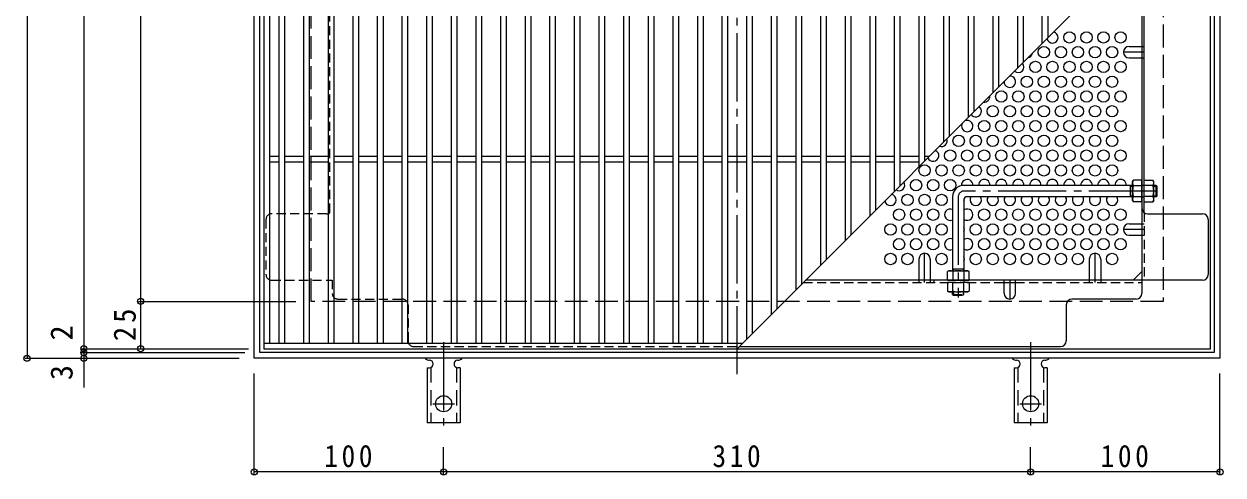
# Model space of a CAD drawing. Units: millimetres at full size, sheet at 1:4; some dimension numbers follow another scale. Extents: x -926 to 1052, y -789 to 724.
# Drawn here: x -913 to -280, y 18 to 256 of the extents above; entities that cross this region are included whole.
import ezdxf
from ezdxf.enums import TextEntityAlignment as Align

# ---------------------------------------------------------------- set-up
doc = ezdxf.new("R2010")
doc.units = ezdxf.units.MM
doc.header["$LTSCALE"] = 4
doc.header["$PDMODE"] = 32
doc.header["$PDSIZE"] = 3.2
for name, pattern in [('CHAIN1', [8, 5, -1, 1, -1]), ('CHAIN2', [12, 9, -1, 1, -1]), ('DASHED1', [1.8, 1.2, -0.6]), ('DASHED2', [3, 2, -1]), ('DASHED3', [4, 3, -1])]:
    doc.linetypes.add(name, pattern=pattern)
for name, color, linetype, lineweight in [('A-1', 3, 'Continuous', 9), ('A-2', 3, 'Continuous', 9), ('A-4', 7, 'Continuous', 9), ('A-6', 2, 'Continuous', 9), ('A-7', 2, 'Continuous', 9), ('A-8', 2, 'Continuous', 9), ('A-A', 3, 'Continuous', 9), ('A-B', 2, 'Continuous', 9)]:
    doc.layers.add(name, color=color, linetype=linetype, lineweight=lineweight)
doc.styles.add('ＭＳ ゴシック', font='')
doc.styles.get('ＭＳ ゴシック').set_extended_font_data('MS Gothic')

msp = doc.modelspace()

# ---------------------------------------------------------------- linework, layer by layer
at = {"layer": 'A-1', "color": 2}
for p, q in [((-788.713, 82.362), (-788.713, 586.362)), ((-284.713, 586.362), (-284.713, 82.362)), ((-284.713, 82.362), (-788.713, 82.362))]:
    msp.add_line(p, q, dxfattribs=at)
at = {"layer": 'A-1'}
for p, q in [((-327.913, 170.559), (-416.913, 170.559)), ((-328.913, 164.559), (-328.913, 170.559)), ((-328.913, 170.059), (-327.913, 170.059)), ((-328.913, 165.059), (-327.913, 165.059)), ((-315.413, 170.559), (-316.713, 170.559)), ((-316.713, 170.059), (-314.913, 170.059)), ((-316.713, 165.059), (-314.913, 165.059)), ((-315.413, 170.559), (-314.913, 170.059)), ((-315.413, 164.559), (-315.413, 170.559)), ((-422.913, 164.559), (-422.913, 125.559)), ((-416.913, 163.059), (-416.913, 125.559)), ((-327.913, 164.559), (-415.413, 164.559)), ((-315.413, 164.559), (-316.713, 164.559)), ((-422.913, 126.559), (-416.913, 126.559)), ((-422.413, 126.559), (-422.413, 125.559)), ((-417.413, 126.559), (-417.413, 125.559))]:
    msp.add_line(p, q, dxfattribs=at)
at = {"layer": 'A-1', "linetype": 'CHAIN2'}
for p, q in [((-314.913, 167.559), (-416.913, 167.559)), ((-419.913, 164.559), (-419.913, 111.326))]:
    msp.add_line(p, q, dxfattribs=at)
at = {"layer": 'A-1', "linetype": 'DASHED1'}
for p, q in [((-422.913, 113.059), (-422.913, 114.359)), ((-422.413, 114.359), (-422.413, 112.559)), ((-417.413, 114.359), (-417.413, 112.559)), ((-416.913, 113.059), (-416.913, 114.359)), ((-422.913, 113.059), (-416.913, 113.059)), ((-416.913, 113.059), (-417.413, 112.559))]:
    msp.add_line(p, q, dxfattribs=at)
at = {"layer": 'A-1', "color": 2}
msp.add_lwpolyline([(-791.713, 79.362), (-791.713, 589.362), (-281.713, 589.362), (-281.713, 79.362)], close=True, dxfattribs=at)
at = {"layer": 'A-1', "color": 2, "linetype": 'DASHED3'}
msp.add_lwpolyline([(-761.713, 109.362), (-761.713, 559.362), (-311.713, 559.362), (-311.713, 109.362)], close=True, dxfattribs=at)
at = {"layer": 'A-1'}
msp.add_lwpolyline([(-315.413, 164.559), (-314.913, 165.059), (-314.913, 170.059)], dxfattribs=at)
at = {"layer": 'A-1', "linetype": 'DASHED1'}
msp.add_lwpolyline([(-422.913, 113.059), (-422.413, 112.559), (-417.413, 112.559)], dxfattribs=at)
at = {"layer": 'A-1'}
for centre, radius in [((-416.913, 164.559), 6), ((-415.413, 163.059), 1.5)]:
    msp.add_arc(centre, radius, 90, 180, dxfattribs=at)
at = {"layer": 'A-1', "linetype": 'CHAIN2'}
msp.add_arc((-416.913, 164.559), 3, 90, 180, dxfattribs=at)
at = {"layer": 'A-2'}
for p, q in [((-786.713, 584.362), (-786.713, 84.362)), ((-783.713, 581.362), (-783.713, 87.362)), ((-778.713, 581.362), (-778.713, 87.362)), ((-775.713, 581.362), (-775.713, 87.362)), ((-765.713, 581.362), (-765.713, 87.362)), ((-762.713, 581.362), (-762.713, 87.362)), ((-752.713, 581.362), (-752.713, 87.362)), ((-749.713, 581.362), (-749.713, 87.362)), ((-739.713, 581.362), (-739.713, 87.362)), ((-736.713, 581.362), (-736.713, 87.362)), ((-726.713, 581.362), (-726.713, 87.362)), ((-723.713, 581.362), (-723.713, 87.362)), ((-713.713, 581.362), (-713.713, 87.362)), ((-710.713, 581.362), (-710.713, 87.362)), ((-700.713, 581.362), (-700.713, 87.362)), ((-697.713, 581.362), (-697.713, 87.362)), ((-687.713, 581.362), (-687.713, 87.362)), ((-684.713, 581.362), (-684.713, 87.362)), ((-674.713, 581.362), (-674.713, 87.362)), ((-671.713, 581.362), (-671.713, 87.362)), ((-661.713, 581.362), (-661.713, 87.362)), ((-658.713, 581.362), (-658.713, 87.362)), ((-648.713, 581.362), (-648.713, 87.362)), ((-645.713, 581.362), (-645.713, 87.362)), ((-635.713, 581.362), (-635.713, 87.362)), ((-632.713, 581.362), (-632.713, 87.362)), ((-622.713, 581.362), (-622.713, 87.362)), ((-619.713, 581.362), (-619.713, 87.362)), ((-609.713, 581.362), (-609.713, 87.362)), ((-606.713, 581.362), (-606.713, 87.362)), ((-596.713, 581.362), (-596.713, 87.362)), ((-593.713, 581.362), (-593.713, 87.362)), ((-583.713, 581.362), (-583.713, 87.362)), ((-580.713, 581.362), (-580.713, 87.362)), ((-570.713, 581.362), (-570.713, 87.362)), ((-567.713, 581.362), (-567.713, 87.362)), ((-557.713, 581.362), (-557.713, 87.362)), ((-554.713, 581.362), (-554.713, 87.362)), ((-544.713, 581.362), (-544.713, 87.362)), ((-541.713, 581.362), (-541.713, 87.362)), ((-531.713, 581.362), (-531.713, 89.362)), ((-528.713, 581.362), (-528.713, 92.362)), ((-518.713, 581.362), (-518.713, 102.362)), ((-515.713, 581.362), (-515.713, 105.362)), ((-505.713, 581.362), (-505.713, 115.362)), ((-502.713, 581.362), (-502.713, 118.362)), ((-492.713, 581.362), (-492.713, 128.362)), ((-489.713, 581.362), (-489.713, 131.362)), ((-479.713, 581.362), (-479.713, 141.362)), ((-476.713, 581.362), (-476.713, 144.362)), ((-466.713, 581.362), (-466.713, 154.362)), ((-463.713, 581.362), (-463.713, 157.362)), ((-453.713, 581.362), (-453.713, 167.362)), ((-450.713, 581.362), (-450.713, 170.362)), ((-440.713, 581.362), (-440.713, 180.362)), ((-437.713, 581.362), (-437.713, 183.362)), ((-427.713, 581.362), (-427.713, 193.362)), ((-424.713, 581.362), (-424.713, 196.362)), ((-414.713, 581.362), (-414.713, 206.362)), ((-411.713, 581.362), (-411.713, 209.362)), ((-401.713, 581.362), (-401.713, 219.362)), ((-398.713, 581.362), (-398.713, 222.362)), ((-388.713, 581.362), (-388.713, 232.362)), ((-385.713, 581.362), (-385.713, 235.362)), ((-375.713, 581.362), (-375.713, 245.362)), ((-372.713, 581.362), (-372.713, 248.362)), ((-536.713, 84.362), (-286.713, 334.362)), ((-778.713, 185.862), (-783.713, 185.862)), ((-765.713, 185.862), (-775.713, 185.862)), ((-752.713, 185.862), (-762.713, 185.862)), ((-739.713, 185.862), (-749.713, 185.862)), ((-726.713, 185.862), (-736.713, 185.862)), ((-713.713, 185.862), (-723.713, 185.862)), ((-700.713, 185.862), (-710.713, 185.862)), ((-687.713, 185.862), (-697.713, 185.862)), ((-674.713, 185.862), (-684.713, 185.862)), ((-661.713, 185.862), (-671.713, 185.862)), ((-648.713, 185.862), (-658.713, 185.862)), ((-635.713, 185.862), (-645.713, 185.862)), ((-622.713, 185.862), (-632.713, 185.862)), ((-609.713, 185.862), (-619.713, 185.862)), ((-596.713, 185.862), (-606.713, 185.862)), ((-583.713, 185.862), (-593.713, 185.862)), ((-570.713, 185.862), (-580.713, 185.862)), ((-557.713, 185.862), (-567.713, 185.862)), ((-544.713, 185.862), (-554.713, 185.862)), ((-531.713, 185.862), (-541.713, 185.862)), ((-518.713, 185.862), (-528.713, 185.862)), ((-505.713, 185.862), (-515.713, 185.862)), ((-492.713, 185.862), (-502.713, 185.862)), ((-479.713, 185.862), (-489.713, 185.862)), ((-466.713, 185.862), (-476.713, 185.862)), ((-453.713, 185.862), (-463.713, 185.862)), ((-440.713, 185.862), (-450.713, 185.862)), ((-435.213, 185.862), (-437.713, 185.862)), ((-778.713, 182.862), (-783.713, 182.862)), ((-765.713, 182.862), (-775.713, 182.862)), ((-752.713, 182.862), (-762.713, 182.862)), ((-739.713, 182.862), (-749.713, 182.862)), ((-726.713, 182.862), (-736.713, 182.862)), ((-713.713, 182.862), (-723.713, 182.862)), ((-700.713, 182.862), (-710.713, 182.862)), ((-687.713, 182.862), (-697.713, 182.862)), ((-674.713, 182.862), (-684.713, 182.862)), ((-661.713, 182.862), (-671.713, 182.862)), ((-648.713, 182.862), (-658.713, 182.862)), ((-635.713, 182.862), (-645.713, 182.862)), ((-622.713, 182.862), (-632.713, 182.862)), ((-609.713, 182.862), (-619.713, 182.862)), ((-596.713, 182.862), (-606.713, 182.862)), ((-583.713, 182.862), (-593.713, 182.862)), ((-570.713, 182.862), (-580.713, 182.862)), ((-557.713, 182.862), (-567.713, 182.862)), ((-544.713, 182.862), (-554.713, 182.862)), ((-531.713, 182.862), (-541.713, 182.862)), ((-518.713, 182.862), (-528.713, 182.862)), ((-505.713, 182.862), (-515.713, 182.862)), ((-492.713, 182.862), (-502.713, 182.862)), ((-479.713, 182.862), (-489.713, 182.862)), ((-466.713, 182.862), (-476.713, 182.862)), ((-453.713, 182.862), (-463.713, 182.862)), ((-440.713, 182.862), (-450.713, 182.862)), ((-786.713, 87.362), (-533.713, 87.362))]:
    msp.add_line(p, q, dxfattribs=at)
msp.add_lwpolyline([(-786.713, 84.362), (-286.713, 84.362), (-286.713, 584.362)], dxfattribs=at)
at = {"layer": 'A-4'}
for p, q in [((-911.713, 589.362), (-911.713, 79.362)), ((-881.713, 584.362), (-881.713, 84.362)), ((-851.713, 559.362), (-851.713, 109.362)), ((-852.913, 109.362), (-769.713, 109.362)), ((-851.713, 109.362), (-851.713, 84.362)), ((-882.913, 84.362), (-794.713, 84.362)), ((-882.913, 82.362), (-796.713, 82.362)), ((-881.713, 84.362), (-881.713, 82.362)), ((-881.713, 82.362), (-881.713, 63.842)), ((-912.913, 79.362), (-799.713, 79.362)), ((-791.713, 18.162), (-791.713, 71.362)), ((-281.713, 18.162), (-281.713, 71.362)), ((-691.713, 18.162), (-691.713, 32.43)), ((-381.713, 18.162), (-381.713, 32.43)), ((-691.713, 19.362), (-791.713, 19.362)), ((-381.713, 19.362), (-691.713, 19.362)), ((-281.713, 19.362), (-381.713, 19.362))]:
    msp.add_line(p, q, dxfattribs=at)
for p in [(-851.713, 109.362), (-881.713, 84.362), (-881.713, 82.362), (-851.713, 84.362), (-911.713, 79.362), (-881.713, 79.362), (-791.713, 19.362), (-691.713, 19.362), (-381.713, 19.362), (-281.713, 19.362)]:
    msp.add_point(p, dxfattribs=at)
at = {"layer": 'A-6'}
for centre in [(-361.213, 248.626), (-352.213, 248.626), (-343.213, 248.626), (-334.213, 248.626), (-374.713, 240.831), (-365.713, 240.831), (-356.713, 240.831), (-347.713, 240.831), (-338.713, 240.831), (-379.213, 233.037), (-370.213, 233.037), (-361.213, 233.037), (-352.213, 233.037), (-343.213, 233.037), (-334.213, 233.037), (-383.713, 225.243), (-374.713, 225.243), (-365.713, 225.243), (-356.713, 225.243), (-347.713, 225.243), (-338.713, 225.243), (-397.213, 217.449), (-388.213, 217.449), (-379.213, 217.449), (-370.213, 217.449), (-361.213, 217.449), (-352.213, 217.449), (-343.213, 217.449), (-334.213, 217.449), (-401.713, 209.655), (-392.713, 209.655), (-383.713, 209.655), (-374.713, 209.655), (-365.713, 209.655), (-356.713, 209.655), (-347.713, 209.655), (-338.713, 209.655), (-406.213, 201.86), (-397.213, 201.86), (-388.213, 201.86), (-379.213, 201.86), (-370.213, 201.86), (-361.213, 201.86), (-352.213, 201.86), (-343.213, 201.86), (-334.213, 201.86), (-419.713, 194.066), (-410.713, 194.066), (-401.713, 194.066), (-392.713, 194.066), (-383.713, 194.066), (-374.713, 194.066), (-365.713, 194.066), (-356.713, 194.066), (-347.713, 194.066), (-338.713, 194.066), (-424.213, 186.272), (-415.213, 186.272), (-406.213, 186.272), (-397.213, 186.272), (-388.213, 186.272), (-379.213, 186.272), (-370.213, 186.272), (-361.213, 186.272), (-352.213, 186.272), (-343.213, 186.272), (-334.213, 186.272), (-437.713, 178.478), (-428.713, 178.478), (-419.713, 178.478), (-410.713, 178.478), (-401.713, 178.478), (-392.713, 178.478), (-383.713, 178.478), (-374.713, 178.478), (-365.713, 178.478), (-356.713, 178.478), (-347.713, 178.478), (-338.713, 178.478), (-442.213, 170.683), (-433.213, 170.683), (-424.213, 170.683), (-446.713, 162.889), (-437.713, 162.889), (-428.713, 162.889), (-451.213, 155.095), (-442.213, 155.095), (-433.213, 155.095), (-406.213, 155.095), (-397.213, 155.095), (-388.213, 155.095), (-379.213, 155.095), (-370.213, 155.095), (-361.213, 155.095), (-352.213, 155.095), (-343.213, 155.095), (-334.213, 155.095), (-455.713, 147.301), (-446.713, 147.301), (-437.713, 147.301), (-428.713, 147.301), (-410.713, 147.301), (-401.713, 147.301), (-392.713, 147.301), (-383.713, 147.301), (-374.713, 147.301), (-365.713, 147.301), (-356.713, 147.301), (-347.713, 147.301), (-338.713, 147.301), (-451.213, 139.507), (-442.213, 139.507), (-433.213, 139.507), (-406.213, 139.507), (-397.213, 139.507), (-388.213, 139.507), (-379.213, 139.507), (-370.213, 139.507), (-361.213, 139.507), (-352.213, 139.507), (-343.213, 139.507), (-334.213, 139.507), (-455.713, 131.712), (-446.713, 131.712), (-428.713, 131.712), (-410.713, 131.712), (-401.713, 131.712), (-392.713, 131.712), (-383.713, 131.712), (-374.713, 131.712), (-365.713, 131.712), (-356.713, 131.712), (-338.713, 131.712)]:
    msp.add_circle(centre, 3, dxfattribs=at)
for centre, start, end in [((-370.213, 248.626), 193.18204, 76.81796), ((-388.213, 233.037), 227.36033, 42.63967), ((-383.713, 240.831), 279.84934, 350.15066), ((-392.713, 225.243), 177.66969, 92.33031), ((-406.213, 217.449), 262.55986, 7.44014), ((-410.713, 209.655), 215.39428, 54.60572), ((-415.213, 201.86), 154.38245, 115.61755), ((-428.713, 194.066), 248.67442, 21.32558), ((-433.213, 186.272), 202.98074, 67.01926), ((-451.213, 170.683), 236.1564, 33.8436), ((-446.713, 178.478), 314.50459, 321.90452), ((-415.213, 170.683), 357.61786, 185.06075), ((-406.213, 170.683), 357.61786, 182.38214), ((-397.213, 170.683), 357.61786, 182.38214), ((-388.213, 170.683), 357.61786, 182.38214), ((-379.213, 170.683), 357.61786, 182.38214), ((-370.213, 170.683), 357.61786, 182.38214), ((-361.213, 170.683), 357.61786, 182.38214), ((-352.213, 170.683), 357.61786, 182.38214), ((-343.213, 170.683), 357.61786, 182.38214), ((-334.213, 170.683), 357.61786, 182.38214), ((-455.713, 162.889), 189.34034, 80.65966), ((-419.713, 162.889), 338.96053, 14.11906), ((-410.713, 162.889), 146.18508, 33.81492), ((-401.713, 162.889), 146.18508, 33.81492), ((-392.713, 162.889), 146.18508, 33.81492), ((-383.713, 162.889), 146.18508, 33.81492), ((-374.713, 162.889), 146.18508, 33.81492), ((-365.713, 162.889), 146.18508, 33.81492), ((-356.713, 162.889), 146.18508, 33.81492), ((-347.713, 162.889), 146.18508, 33.81492), ((-338.713, 162.889), 146.18508, 33.81492), ((-424.213, 155.095), 64.32071, 295.67929), ((-415.213, 155.095), 235.48189, 124.51811), ((-419.713, 147.301), 338.96053, 21.03947), ((-424.213, 139.507), 64.32071, 295.67929), ((-415.213, 139.507), 235.48189, 124.51811), ((-419.713, 131.712), 338.96053, 21.03947)]:
    msp.add_arc(centre, 3, start, end, dxfattribs=at)
at = {"layer": 'A-7', "linetype": 'CHAIN2'}
msp.add_line((-536.713, 70.869), (-536.713, 334.362), dxfattribs=at)
at = {"layer": 'A-7', "linetype": 'DASHED1'}
for p, q in [((-751.713, 156.149), (-751.713, 316.255)), ((-322.913, 243.831), (-321.713, 243.831)), ((-322.913, 237.831), (-321.713, 237.831)), ((-321.713, 170.559), (-322.913, 170.559)), ((-321.713, 164.359), (-322.913, 164.359)), ((-785.516, 152.56), (-785.516, 123.559)), ((-753.513, 155.56), (-782.516, 155.56)), ((-321.713, 156.149), (-321.713, 120.552)), ((-322.913, 150.301), (-321.713, 150.301)), ((-322.913, 144.301), (-321.713, 144.301)), ((-782.516, 120.559), (-750.513, 120.559)), ((-750.513, 120.559), (-750.513, 113.559)), ((-440.713, 120.559), (-440.713, 119.359)), ((-434.713, 120.559), (-434.713, 119.359)), ((-432.913, 120.559), (-432.913, 119.359)), ((-416.913, 120.559), (-416.913, 119.359)), ((-350.713, 120.559), (-350.713, 119.359)), ((-344.713, 120.559), (-344.713, 119.359)), ((-501.716, 119.359), (-395.713, 119.359)), ((-389.713, 119.359), (-322.913, 119.359)), ((-747.513, 110.559), (-713.512, 110.559)), ((-710.512, 107.559), (-710.512, 88.559)), ((-707.512, 85.559), (-535.516, 85.559))]:
    msp.add_line(p, q, dxfattribs=at)
at = {"layer": 'A-7'}
for p, q in [((-322.913, 298.163), (-322.913, 113.559)), ((-321.713, 156.149), (-321.713, 299.363)), ((-319.913, 155.56), (-290.909, 155.56)), ((-287.909, 152.56), (-287.909, 123.559)), ((-321.713, 120.559), (-500.516, 120.559)), ((-322.913, 125.171), (-327.525, 120.559)), ((-290.909, 120.559), (-321.713, 120.559)), ((-395.713, 119.359), (-389.713, 119.359)), ((-325.913, 110.559), (-359.914, 110.559)), ((-362.914, 107.559), (-362.914, 88.559)), ((-535.516, 85.559), (-365.914, 85.559))]:
    msp.add_line(p, q, dxfattribs=at)
for centre, start, end in [((-319.913, 158.56), 180, 270), ((-290.909, 152.56), 0, 90), ((-290.909, 123.559), 270, 0), ((-359.914, 107.559), 90, 180), ((-325.913, 113.559), 270, 0), ((-365.914, 88.559), 270, 0)]:
    msp.add_arc(centre, 3, start, end, dxfattribs=at)
at = {"layer": 'A-7', "linetype": 'DASHED1'}
for centre, start, end in [((-782.516, 152.56), 90, 180), ((-753.513, 158.56), 270, 306.8699), ((-782.516, 123.559), 180, 270), ((-747.513, 113.559), 180, 270), ((-713.512, 107.559), 0, 90), ((-707.512, 88.559), 180, 270)]:
    msp.add_arc(centre, 3, start, end, dxfattribs=at)
at = {"layer": 'A-8', "linetype": 'CHAIN1'}
for p, q in [((-321.713, 240.831), (-332.713, 240.831)), ((-321.713, 147.301), (-332.713, 147.301)), ((-437.713, 119.359), (-437.713, 134.709)), ((-347.713, 119.359), (-347.713, 134.709)), ((-392.713, 120.559), (-392.713, 110.559))]:
    msp.add_line(p, q, dxfattribs=at)
at = {"layer": 'A-8'}
for p, q in [((-329.713, 243.831), (-322.913, 243.831)), ((-329.713, 237.831), (-322.913, 237.831)), ((-329.713, 150.301), (-322.913, 150.301)), ((-329.713, 144.301), (-322.913, 144.301)), ((-440.713, 131.709), (-440.713, 120.559)), ((-434.713, 131.709), (-434.713, 120.559)), ((-350.713, 131.709), (-350.713, 120.559)), ((-344.713, 131.709), (-344.713, 120.559)), ((-395.713, 113.559), (-395.713, 120.559)), ((-389.713, 113.559), (-389.713, 120.559))]:
    msp.add_line(p, q, dxfattribs=at)
for centre, start, end in [((-329.713, 240.831), 90, 270), ((-329.713, 147.301), 90, 270), ((-437.713, 131.709), 0, 180), ((-347.713, 131.709), 0, 180), ((-392.713, 113.559), 180, 0)]:
    msp.add_arc(centre, 3, start, end, dxfattribs=at)
at = {"layer": 'A-A', "color": 7, "linetype": 'CHAIN2'}
for p, q in [((-691.713, 87.83), (-691.713, 40.43)), ((-381.713, 87.83), (-381.713, 40.43)), ((-697.489, 55.362), (-685.937, 55.362)), ((-387.489, 55.362), (-375.937, 55.362))]:
    msp.add_line(p, q, dxfattribs=at)
at = {"layer": 'A-A'}
for p, q in [((-699.713, 78.362), (-699.213, 78.362)), ((-684.217, 78.362), (-683.704, 78.362)), ((-389.713, 78.362), (-389.213, 78.362)), ((-374.217, 78.362), (-373.704, 78.362)), ((-700.463, 74.362), (-699.213, 74.362)), ((-700.463, 74.362), (-700.463, 45.362)), ((-682.963, 74.362), (-684.213, 74.362)), ((-682.963, 74.362), (-682.963, 45.362)), ((-390.463, 74.362), (-389.213, 74.362)), ((-390.463, 74.362), (-390.463, 45.362)), ((-372.963, 74.362), (-374.213, 74.362)), ((-372.963, 74.362), (-372.963, 45.362)), ((-682.963, 45.362), (-700.463, 45.362)), ((-372.963, 45.362), (-390.463, 45.362))]:
    msp.add_line(p, q, dxfattribs=at)
at = {"layer": 'A-A', "linetype": 'DASHED2'}
for p, q in [((-698.463, 74.508), (-698.463, 45.362)), ((-684.963, 74.508), (-684.963, 45.362)), ((-388.463, 74.508), (-388.463, 45.362)), ((-374.963, 74.508), (-374.963, 45.362))]:
    msp.add_line(p, q, dxfattribs=at)
at = {"layer": 'A-A'}
for centre in [(-691.713, 55.362), (-381.713, 55.362)]:
    msp.add_circle(centre, 4.25, dxfattribs=at)
for centre, start, end in [((-699.713, 80.362), 209.99951, 269.72403), ((-699.213, 76.362), 270, 90), ((-684.213, 76.362), 90.13329, 270), ((-683.713, 80.362), 270.24162, 330.00072), ((-389.713, 80.362), 209.99951, 269.72403), ((-389.213, 76.362), 270, 90), ((-374.213, 76.362), 90.13329, 270), ((-373.713, 80.362), 270.24162, 330.00072)]:
    msp.add_arc(centre, 2, start, end, dxfattribs=at)
at = {"layer": 'A-B'}
for p, q in [((-327.913, 172.559), (-327.48, 173.309)), ((-327.913, 162.559), (-327.913, 172.559)), ((-322.913, 173.309), (-327.48, 173.309)), ((-322.913, 161.809), (-322.913, 173.309)), ((-321.713, 173.309), (-317.146, 173.309)), ((-321.713, 161.809), (-321.713, 173.309)), ((-316.713, 172.559), (-317.146, 173.309)), ((-316.713, 162.559), (-316.713, 172.559)), ((-327.48, 170.422), (-322.913, 170.422)), ((-327.48, 164.695), (-322.913, 164.695)), ((-317.146, 170.422), (-321.713, 170.422)), ((-317.146, 164.695), (-321.713, 164.695)), ((-327.913, 162.559), (-327.48, 161.809)), ((-322.913, 161.809), (-327.48, 161.809)), ((-321.713, 161.809), (-317.146, 161.809)), ((-316.713, 162.559), (-317.146, 161.809)), ((-424.913, 125.559), (-425.663, 125.126)), ((-425.663, 120.559), (-425.663, 125.126)), ((-425.663, 120.559), (-414.163, 120.559)), ((-424.913, 125.559), (-414.913, 125.559)), ((-422.776, 125.126), (-422.776, 120.559)), ((-417.049, 125.126), (-417.049, 120.559)), ((-414.913, 125.559), (-414.163, 125.126)), ((-414.163, 120.559), (-414.163, 125.126))]:
    msp.add_line(p, q, dxfattribs=at)
at = {"layer": 'A-B', "linetype": 'DASHED1'}
for p, q in [((-425.663, 119.359), (-425.663, 114.792)), ((-414.163, 119.359), (-425.663, 119.359)), ((-424.913, 114.359), (-425.663, 114.792)), ((-414.913, 114.359), (-424.913, 114.359)), ((-422.776, 114.792), (-422.776, 119.359)), ((-417.049, 114.792), (-417.049, 119.359)), ((-414.913, 114.359), (-414.163, 114.792)), ((-414.163, 119.359), (-414.163, 114.792))]:
    msp.add_line(p, q, dxfattribs=at)
at = {"layer": 'A-B'}
for centre, radius, start, end in [((-324.631, 171.664), 3.29, 149.99998, 176.07924), ((-325.178, 171.899), 2.735, 180.2103, 212.68507), ((-319.995, 171.664), 3.29, 3.92076, 30.00002), ((-319.447, 171.899), 2.735, 327.31493, 359.7897), ((-318.23, 167.559), 9.683, 162.79973, 197.20026), ((-325.178, 163.219), 2.735, 147.31491, 179.78969), ((-326.395, 167.559), 9.683, 342.79974, 17.20027), ((-319.447, 163.219), 2.735, 0.21031, 32.68509), ((-324.631, 163.454), 3.29, 183.92075, 210), ((-319.995, 163.454), 3.29, 330, 356.07925), ((-424.018, 122.277), 3.29, 93.92075, 120), ((-424.253, 122.824), 2.735, 57.31491, 89.78969), ((-419.913, 115.876), 9.683, 72.79973, 107.20026), ((-415.573, 122.824), 2.735, 90.2103, 122.68507), ((-415.808, 122.277), 3.29, 59.99998, 86.07924)]:
    msp.add_arc(centre, radius, start, end, dxfattribs=at)
at = {"layer": 'A-B', "linetype": 'DASHED1'}
for centre, radius, start, end in [((-424.018, 117.641), 3.29, 239.99998, 266.07924), ((-424.253, 117.094), 2.735, 270.2103, 302.68507), ((-419.913, 124.041), 9.683, 252.79973, 287.20026), ((-415.573, 117.094), 2.735, 237.31491, 269.78969), ((-415.808, 117.641), 3.29, 273.92075, 300)]:
    msp.add_arc(centre, radius, start, end, dxfattribs=at)

# ---------------------------------------------------------------- texts
at = {"layer": 'A-4', "color": 2, "style": 'ＭＳ ゴシック'}
for s, p in [('2', (-884.113, 88.719)), ('3', (-884.113, 67.79))]:
    msp.add_text(s, height=11.73, rotation=90, dxfattribs=at).set_placement(p, align=Align.BOTTOM_LEFT)
at = {"layer": 'A-4', "color": 2, "insert": (-854.113, 88.362), "char_height": 11.73, "attachment_point": 7, "rotation": 90, "style": 'ＭＳ ゴシック'}
msp.add_mtext('\\T1.27;\\W0.95;25', dxfattribs=at)
at = {"layer": 'A-4', "color": 2, "char_height": 11.73, "attachment_point": 7, "style": 'ＭＳ ゴシック'}
for s, insert in [('\\T1.27;\\W0.9;100', (-754.713, 21.762)), ('\\T1.27;\\W0.9;310', (-549.713, 21.762)), ('\\T1.27;\\W0.9;100', (-344.713, 21.762))]:
    msp.add_mtext(s, dxfattribs=dict(at, insert=insert))

doc.saveas('drawing.dxf')
